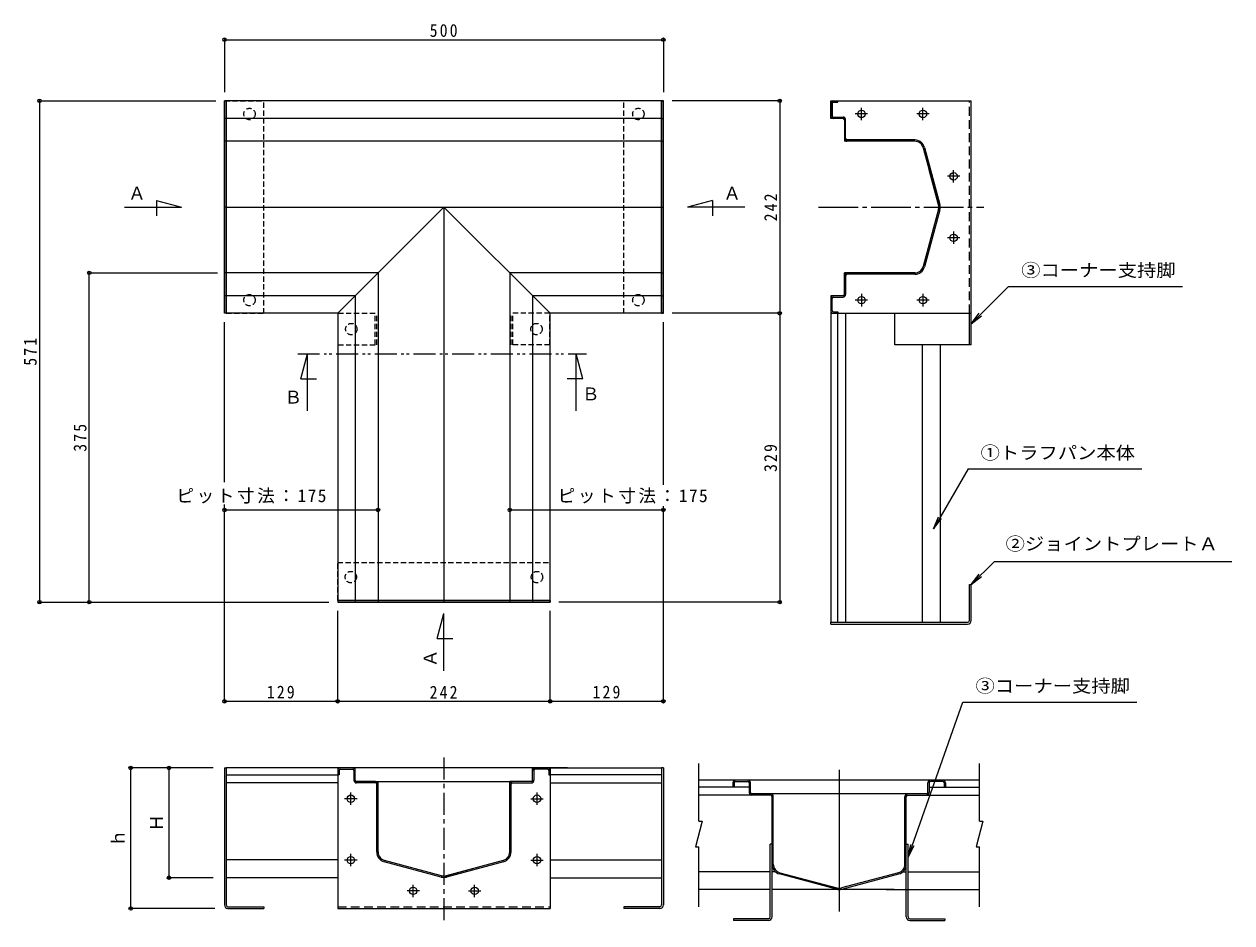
# Model space of a CAD drawing. Units: millimetres at full size, sheet at 1:5. Extents: x -1174 to 1170, y -959 to 940.
# Drawn here: x -1174 to 202, y -83 to 940 of the extents above; entities that cross this region are included whole.
import ezdxf
from ezdxf.enums import TextEntityAlignment as Align

# ---------------------------------------------------------------- set-up
doc = ezdxf.new("R2010")
doc.units = ezdxf.units.MM
doc.header["$LTSCALE"] = 5
doc.header["$PDMODE"] = 32
doc.header["$PDSIZE"] = 4
for name, pattern in [('CHAIN1', [8, 5, -1, 1, -1]), ('CHAIN2', [12, 9, -1, 1, -1]), ('DASHED1', [1.8, 1.2, -0.6]), ('DASHED2', [3, 2, -1]), ('DOUBLE_CHAIN1', [8.8, 5, -1, 0.6, -0.6, 0.6, -1])]:
    doc.linetypes.add(name, pattern=pattern)
for name, color, linetype, lineweight in [('0-0_通り芯', 4, 'Continuous', 9), ('0-1_躯体', 4, 'Continuous', 9), ('0-4_その他', 7, 'Continuous', 9), ('0-F_092', 7, 'Continuous', 9)]:
    doc.layers.add(name, color=color, linetype=linetype, lineweight=lineweight)
doc.styles.add('ＭＳ ゴシック', font='')
doc.styles.get('ＭＳ ゴシック').set_extended_font_data('MS Gothic')

msp = doc.modelspace()

# ---------------------------------------------------------------- linework, layer by layer
at = {"layer": '0-0_通り芯'}
for p, q in [((-943.659, 611.155), (-943.659, 853.156)), ((-445.659, 853.156), (-943.659, 853.156)), ((-447.66, 611.155), (-447.66, 853.156)), ((-251.999, 853.156), (-247, 853.156)), ((-247, 851.655), (-247, 853.156)), ((-254.999, 850.155), (-254.999, 836.156)), ((-253.499, 850.155), (-253.499, 836.156)), ((-251.999, 851.655), (-247, 851.655)), ((-447.66, 833.156), (-943.659, 833.156)), ((-251.999, 834.656), (-240.999, 834.656)), ((-240.999, 833.156), (-251.999, 833.156)), ((-239.499, 831.656), (-239.499, 810.156)), ((-237.999, 810.156), (-237.999, 831.656)), ((-447.66, 807.156), (-943.659, 807.156)), ((-159.322, 808.656), (-236.5, 808.656)), ((-148.213, 800.133), (-130.797, 735.132)), ((-132.246, 734.744), (-142.964, 774.744)), ((-943.659, 732.156), (-447.66, 732.156)), ((-695.659, 732.156), (-816.659, 611.155)), ((-695.659, 732.156), (-574.659, 611.155)), ((-695.659, 732.156), (-695.659, 284.157)), ((-130.797, 729.179), (-148.213, 664.18)), ((-770.659, 657.156), (-943.659, 657.156)), ((-770.659, 657.156), (-770.659, 284.157)), ((-620.659, 657.156), (-620.659, 284.157)), ((-447.66, 657.156), (-620.659, 657.156)), ((-239.499, 654.156), (-239.499, 632.656)), ((-237.999, 654.156), (-237.999, 632.656)), ((-159.322, 657.156), (-236.5, 657.156)), ((-159.322, 655.656), (-236.5, 655.656)), ((-796.659, 631.156), (-943.659, 631.156)), ((-796.659, 631.156), (-796.659, 284.157)), ((-594.659, 631.156), (-594.659, 284.157)), ((-447.66, 631.156), (-594.659, 631.156)), ((-254.999, 628.155), (-254.999, 614.156)), ((-253.499, 614.156), (-253.499, 628.155)), ((-240.999, 631.156), (-251.999, 631.156)), ((-251.999, 629.656), (-240.999, 629.656)), ((-816.659, 611.155), (-943.659, 611.155)), ((-816.659, 611.155), (-816.659, 284.157)), ((-574.659, 284.157), (-574.659, 611.155)), ((-445.659, 611.155), (-574.659, 611.155)), ((-254.999, 611.156), (-254.999, 259.156)), ((-251.999, 612.656), (-247, 612.656)), ((-251.999, 611.156), (-247, 611.156)), ((-247, 612.656), (-247, 611.156)), ((-246.999, 259.156), (-246.999, 611.156)), ((-237.999, 611.156), (-237.999, 259.156)), ((-150.499, 259.157), (-150.499, 575.155)), ((-129.998, 259.157), (-129.998, 575.155)), ((-816.659, 284.157), (-574.659, 284.157)), ((-254.999, 259.157), (-129.998, 259.157)), ((-405.31, 32.504), (-405.31, 98.35)), ((-85.471, 32.504), (-85.471, 98.35)), ((-943.659, 93.255), (-943.659, -31.746)), ((-554.9, 93.255), (-943.659, 93.255)), ((-943.659, 85.255), (-816.659, 85.255)), ((-816.659, 90.255), (-816.659, 85.255)), ((-815.159, 85.255), (-816.659, 85.255)), ((-815.159, 90.255), (-815.159, 85.255)), ((-799.659, 93.255), (-813.659, 93.255)), ((-813.659, 91.754), (-799.659, 91.754)), ((-798.159, 90.255), (-798.159, 79.255)), ((-796.659, 79.255), (-796.659, 90.255)), ((-594.659, 79.255), (-594.659, 90.255)), ((-593.159, 90.255), (-593.159, 79.255)), ((-577.659, 93.255), (-591.659, 93.255)), ((-577.659, 91.754), (-591.659, 91.754)), ((-576.159, 90.255), (-576.159, 85.255)), ((-576.159, 85.255), (-574.659, 85.255)), ((-574.659, 93.255), (-447.659, 93.255)), ((-574.659, 90.255), (-574.659, 85.255)), ((-447.659, 85.255), (-574.659, 85.255)), ((-447.66, 93.255), (-447.66, -31.746)), ((-245.391, 91.151), (-245.391, -70.408)), ((-816.659, 76.255), (-943.659, 76.255)), ((-773.659, 77.755), (-795.159, 77.755)), ((-773.659, 76.255), (-795.159, 76.255)), ((-772.159, -2.422), (-772.159, 74.755)), ((-770.659, 77.755), (-620.659, 77.755)), ((-770.659, -2.423), (-770.659, 74.755)), ((-619.159, -2.422), (-619.159, 74.755)), ((-596.159, 77.755), (-617.659, 77.755)), ((-617.659, 76.255), (-596.159, 76.255)), ((-574.659, 76.255), (-447.659, 76.255)), ((-85.471, 79.34), (-405.31, 79.34)), ((-347.891, 71.34), (-405.31, 71.34)), ((-366.391, 76.34), (-366.391, 71.341)), ((-364.891, 76.34), (-364.891, 71.341)), ((-363.391, 77.84), (-349.391, 77.84)), ((-347.891, 76.34), (-347.891, 65.34)), ((-346.391, 65.34), (-346.391, 76.34)), ((-144.391, 65.34), (-144.391, 76.34)), ((-142.891, 76.34), (-142.891, 65.34)), ((-142.891, 71.34), (-85.471, 71.34)), ((-127.391, 77.84), (-141.391, 77.84)), ((-125.892, 76.34), (-125.892, 71.341)), ((-125.892, 71.341), (-124.391, 71.341)), ((-124.391, 76.34), (-124.391, 71.341)), ((-323.392, 62.34), (-405.31, 62.34)), ((-145.891, 63.841), (-344.891, 63.841)), ((-321.892, -16.337), (-321.892, 60.841)), ((-320.391, -16.337), (-320.391, 60.841)), ((-170.392, -16.337), (-170.392, 60.841)), ((-168.891, -16.337), (-168.891, 60.841)), ((-167.392, 62.34), (-145.891, 62.34)), ((-167.392, 62.34), (-85.471, 62.34)), ((-401.4, 32.504), (-409.22, 3.322)), ((-405.31, 32.504), (-401.4, 32.504)), ((-81.562, 32.504), (-89.381, 3.322)), ((-85.471, 32.504), (-81.562, 32.504)), ((-409.22, 3.322), (-405.31, 3.322)), ((-405.31, -64.977), (-405.31, 3.322)), ((-89.381, 3.322), (-85.471, 3.322)), ((-85.471, -64.977), (-85.471, 3.322)), ((-816.659, -11.246), (-943.659, -11.246)), ((-698.636, -30.948), (-763.635, -13.531)), ((-627.682, -13.531), (-692.683, -30.948)), ((-574.659, -11.246), (-447.66, -11.246)), ((-693.071, -29.499), (-653.071, -18.781)), ((-323.892, -25.16), (-405.31, -25.16)), ((-317.767, -25.16), (-321.892, -25.16)), ((-248.368, -44.862), (-313.367, -27.446)), ((-312.978, -25.997), (-247.98, -43.413)), ((-177.803, -25.997), (-242.802, -43.413)), ((-242.414, -44.862), (-177.415, -27.446)), ((-173.015, -25.16), (-168.891, -25.16)), ((-166.891, -25.16), (-85.471, -25.16)), ((-816.659, -31.746), (-943.659, -31.746)), ((-574.659, -31.746), (-447.66, -31.746)), ((-323.892, -45.254), (-405.31, -45.254)), ((-182.917, -45.254), (-321.892, -45.254)), ((-191.89, -45.254), (-85.471, -45.254))]:
    msp.add_line(p, q, dxfattribs=at)
for centre, radius, start, end in [((-251.999, 850.155), 3, 90, 180), ((-251.999, 850.155), 1.5, 90, 180), ((-251.999, 836.156), 3, 180, 270), ((-251.999, 836.156), 1.5, 180, 270), ((-240.999, 831.656), 3, 0, 90), ((-240.999, 831.656), 1.5, 0, 90), ((-236.5, 810.156), 3, 180, 270), ((-236.5, 810.156), 1.5, 180, 270), ((-159.322, 797.156), 11.5, 15.00021, 89.99998), ((-141.905, 732.156), 10, 344.99962, 15.00038), ((-141.905, 732.156), 11.5, 345.00041, 14.99959), ((-159.322, 667.156), 11.5, 270, 344.99979), ((-236.5, 654.156), 3, 90, 180), ((-236.5, 654.156), 1.5, 90, 180), ((-251.999, 628.155), 3, 90, 180), ((-251.999, 628.155), 1.5, 90, 180), ((-240.999, 632.656), 3, 270, 0), ((-240.999, 632.656), 1.5, 270, 0), ((-251.999, 614.156), 3, 180, 270), ((-251.999, 614.156), 1.5, 180, 270), ((-813.659, 90.255), 3, 90, 180), ((-813.659, 90.255), 1.5, 90, 180), ((-799.659, 90.255), 3, 0, 90), ((-799.659, 90.255), 1.5, 0, 90), ((-591.659, 90.255), 3, 90, 180), ((-591.659, 90.255), 1.5, 90, 180), ((-577.659, 90.255), 3, 0, 90), ((-577.659, 90.255), 1.5, 0, 90), ((-795.159, 79.255), 3, 180, 270), ((-795.159, 79.255), 1.5, 180, 270), ((-773.659, 74.755), 3, 0, 90), ((-773.659, 74.755), 1.5, 0, 90), ((-617.659, 74.755), 3, 90, 180), ((-617.659, 74.755), 1.5, 90, 180), ((-596.159, 79.255), 3, 270, 0), ((-596.159, 79.255), 1.5, 270, 0), ((-363.392, 76.34), 3, 90, 180), ((-363.391, 76.34), 1.5, 90, 180), ((-349.391, 76.34), 3, 0, 90), ((-349.391, 76.34), 1.5, 0, 90), ((-141.391, 76.34), 3, 90, 180), ((-141.391, 76.34), 1.5, 90, 180), ((-127.391, 76.34), 3, 0, 90), ((-127.391, 76.34), 1.5, 0, 90), ((-344.891, 65.34), 3, 180, 270), ((-344.891, 65.34), 1.5, 180, 270), ((-323.392, 60.841), 3, 0, 90), ((-323.392, 60.841), 1.5, 0, 90), ((-167.392, 60.841), 3, 90, 180), ((-167.392, 60.841), 1.5, 90, 180), ((-145.891, 65.34), 3, 270, 0), ((-145.891, 65.34), 1.5, 270, 0), ((-760.659, -2.422), 11.5, 180, 254.99979), ((-630.659, -2.422), 11.5, 285.00021, 359.99998), ((-310.39, -16.337), 11.5, 180, 254.99998), ((-310.39, -16.337), 10, 180, 254.99988), ((-180.392, -16.337), 10, 285.00012, 0), ((-180.391, -16.337), 11.5, 285.00002, 0), ((-695.659, -19.839), 11.5, 255.00041, 284.99959), ((-695.659, -19.84), 10, 254.99962, 285.00038), ((-245.392, -33.754), 11.5, 254.99998, 285.00002), ((-245.392, -33.754), 10, 254.99974, 270.00401), ((-245.39, -33.754), 10, 269.99597, 285.00024)]:
    msp.add_arc(centre, radius, start, end, dxfattribs=at)
at = {"layer": '0-1_躯体'}
for p, q in [((-945.659, 611.155), (-945.659, 853.156)), ((-943.659, 853.156), (-945.659, 853.156)), ((-943.659, 853.156), (-943.659, 611.155)), ((-447.66, 853.156), (-447.66, 611.155)), ((-447.66, 853.156), (-445.659, 853.156)), ((-445.659, 611.155), (-445.659, 853.156)), ((-94.999, 575.155), (-94.999, 853.156)), ((-943.659, 833.156), (-945.659, 833.156)), ((-447.66, 833.156), (-445.659, 833.156)), ((-239.499, 833.156), (-254.999, 833.156)), ((-239.499, 833.156), (-239.499, 807.155)), ((-943.659, 807.156), (-945.659, 807.156)), ((-447.66, 807.156), (-445.659, 807.156)), ((-159.322, 807.155), (-239.499, 807.155)), ((-149.662, 799.743), (-132.246, 734.743)), ((-943.659, 732.156), (-945.659, 732.156)), ((-447.66, 732.156), (-445.659, 732.156)), ((-132.246, 729.567), (-149.662, 664.569)), ((-943.659, 657.156), (-945.659, 657.156)), ((-447.66, 657.156), (-445.659, 657.156)), ((-239.499, 631.156), (-239.499, 657.156)), ((-159.322, 657.155), (-239.499, 657.156)), ((-943.659, 631.156), (-945.659, 631.156)), ((-447.66, 631.156), (-445.659, 631.156)), ((-254.999, 631.156), (-254.999, 611.156)), ((-239.499, 631.156), (-254.999, 631.156)), ((-943.659, 611.155), (-945.659, 611.155)), ((-447.66, 611.155), (-445.659, 611.155)), ((-254.999, 611.156), (-94.999, 611.156)), ((-181.999, 575.155), (-181.999, 611.155)), ((-96.999, 575.155), (-96.999, 611.155)), ((-94.999, 575.155), (-181.999, 575.155)), ((-97, 302.156), (-94.999, 302.156)), ((-97, 261.157), (-97, 302.156)), ((-94.999, 261.157), (-94.999, 302.156)), ((-574.659, 284.157), (-816.659, 284.157)), ((-816.659, 284.157), (-816.659, 282.156)), ((-816.659, 282.156), (-574.659, 282.156)), ((-796.659, 284.157), (-796.659, 282.156)), ((-770.659, 284.157), (-770.659, 282.156)), ((-695.659, 284.157), (-695.659, 282.156)), ((-620.659, 284.157), (-620.659, 282.156)), ((-594.659, 284.157), (-594.659, 282.156)), ((-574.659, 284.157), (-574.659, 282.156)), ((-254.999, 259.156), (-98.999, 259.156)), ((-254.999, 257.156), (-254.999, 259.156)), ((-254.999, 257.156), (-98.999, 257.156)), ((-945.659, 93.255), (-945.659, -62.745)), ((-945.659, 93.255), (-943.659, 93.255)), ((-943.659, 93.255), (-943.659, -62.745)), ((-796.659, 93.255), (-816.659, 93.255)), ((-816.659, 93.255), (-816.659, -66.745)), ((-796.659, 77.755), (-796.659, 93.255)), ((-594.659, 77.755), (-594.659, 93.255)), ((-447.659, 93.255), (-447.659, -62.745)), ((-445.659, 93.255), (-447.659, 93.255)), ((-445.659, 93.255), (-445.659, -62.745)), ((-796.659, 77.755), (-770.659, 77.755)), ((-770.66, -2.423), (-770.659, 77.755)), ((-620.66, -2.423), (-620.659, 77.755)), ((-594.659, 77.755), (-620.659, 77.755)), ((-321.892, 6.549), (-323.892, 6.549)), ((-323.892, -76.452), (-323.892, 6.549)), ((-321.892, -76.452), (-321.892, 6.549)), ((-168.891, 6.549), (-166.891, 6.549)), ((-168.891, -76.452), (-168.891, 6.549)), ((-166.891, -76.452), (-166.891, 6.549)), ((-698.248, -29.499), (-763.246, -12.082)), ((-628.071, -12.082), (-693.071, -29.499)), ((-941.658, -64.745), (-900.659, -64.745)), ((-941.658, -66.745), (-900.659, -66.745)), ((-900.659, -64.745), (-900.659, -66.745)), ((-816.659, -66.745), (-574.659, -66.745)), ((-490.659, -64.745), (-490.659, -66.745)), ((-449.66, -64.745), (-490.659, -64.745)), ((-449.66, -66.745), (-490.659, -66.745)), ((-365.892, -78.452), (-365.892, -80.452)), ((-325.892, -78.452), (-365.892, -78.452)), ((-325.892, -80.452), (-365.892, -80.452)), ((-164.891, -78.452), (-124.891, -78.452)), ((-164.891, -80.452), (-124.891, -80.452)), ((-124.891, -78.452), (-124.891, -80.452))]:
    msp.add_line(p, q, dxfattribs=at)
at = {"layer": '0-1_躯体', "linetype": 'DASHED1'}
for p, q in [((-945.659, 853.156), (-900.659, 853.156)), ((-445.659, 853.156), (-490.659, 853.156)), ((-816.159, 611.155), (-772.158, 611.155)), ((-816.159, 575.155), (-816.159, 611.155)), ((-774.158, 575.155), (-774.158, 611.155)), ((-772.158, 575.155), (-772.158, 611.155)), ((-619.16, 575.155), (-619.16, 611.155)), ((-575.159, 611.155), (-619.16, 611.155)), ((-617.16, 575.155), (-617.16, 611.155)), ((-575.159, 575.155), (-575.159, 611.155)), ((-816.159, 575.155), (-772.158, 575.155)), ((-575.159, 575.155), (-619.16, 575.155)), ((-574.659, 282.156), (-574.659, 327.156))]:
    msp.add_line(p, q, dxfattribs=at)
at = {"layer": '0-1_躯体', "linetype": 'DASHED2'}
for p, q in [((-96.999, 611.156), (-96.999, 853.156)), ((-816.659, -64.745), (-574.659, -64.745))]:
    msp.add_line(p, q, dxfattribs=at)
at = {"layer": '0-1_躯体', "linetype": 'CHAIN1'}
for p, q in [((-219.996, 831.169), (-219.996, 845.242)), ((-150, 831.169), (-150, 845.242)), ((-212.96, 838.206), (-227.033, 838.206)), ((-142.963, 838.206), (-157.036, 838.206)), ((-114.999, 760.119), (-114.999, 774.192)), ((-107.963, 767.156), (-122.036, 767.156)), ((-114.999, 704.193), (-114.999, 690.12)), ((-107.963, 697.156), (-122.036, 697.156)), ((-219.996, 633.143), (-219.996, 619.07)), ((-150, 633.143), (-150, 619.07)), ((-212.96, 626.107), (-227.033, 626.107)), ((-142.963, 626.107), (-157.036, 626.107)), ((-695.659, 105.065), (-695.659, -83.147)), ((-794.672, 58.252), (-808.745, 58.252)), ((-801.708, 51.215), (-801.708, 65.288)), ((-596.646, 58.252), (-582.573, 58.252)), ((-589.609, 51.215), (-589.609, 65.288)), ((-794.672, -11.745), (-808.745, -11.745)), ((-801.708, -18.781), (-801.708, -4.708)), ((-596.646, -11.745), (-582.573, -11.745)), ((-589.609, -18.781), (-589.609, -4.708)), ((-730.659, -53.782), (-730.659, -39.709)), ((-660.659, -53.782), (-660.659, -39.709)), ((-723.622, -46.745), (-737.695, -46.745)), ((-667.695, -46.745), (-653.622, -46.745))]:
    msp.add_line(p, q, dxfattribs=at)
at = {"layer": '0-1_躯体', "color": 7, "linetype": 'CHAIN2'}
msp.add_line((-268.81, 732.156), (-80.597, 732.156), dxfattribs=at)
at = {"layer": '0-1_躯体', "linetype": 'DASHED1'}
for points in [[(-943.659, 611.155), (-900.659, 611.155), (-900.659, 853.156)], [(-447.66, 611.155), (-490.659, 611.155), (-490.659, 853.156)], [(-816.659, 284.157), (-816.659, 327.156), (-574.659, 327.156)]]:
    msp.add_lwpolyline(points, dxfattribs=at)
at = {"layer": '0-1_躯体'}
for points in [[(-254.999, 833.156), (-254.999, 853.156), (-94.999, 853.156)], [(-594.659, 93.255), (-574.659, 93.255), (-574.659, -66.745)]]:
    msp.add_lwpolyline(points, dxfattribs=at)
at = {"layer": '0-1_躯体', "linetype": 'DASHED1'}
for centre in [(-917.159, 838.156), (-474.159, 838.156), (-917.159, 626.156), (-474.159, 626.156), (-801.159, 593.155), (-590.159, 593.155), (-801.66, 310.656), (-589.66, 310.656)]:
    msp.add_circle(centre, 6.5, dxfattribs=at)
at = {"layer": '0-1_躯体'}
for centre in [(-219.996, 838.206), (-150, 838.206), (-114.999, 767.156), (-114.999, 697.156), (-219.996, 626.107), (-150, 626.107), (-801.708, 58.252), (-589.609, 58.252), (-801.708, -11.745), (-589.609, -11.745), (-730.659, -46.745), (-660.659, -46.745)]:
    msp.add_circle(centre, 4.25, dxfattribs=at)
for centre, radius, start, end in [((-159.322, 797.155), 10, 15.00012, 90), ((-141.905, 732.155), 10, 344.99962, 15.00038), ((-159.322, 667.157), 10, 270, 344.99988), ((-98.999, 261.157), 2, 270, 0), ((-98.999, 261.157), 4, 270, 0), ((-760.658, -2.423), 10, 180, 254.99988), ((-630.66, -2.423), 10, 285.00012, 0), ((-695.66, -19.84), 10, 254.99962, 285.00038), ((-941.658, -62.745), 4, 180, 270), ((-941.658, -62.745), 2, 180, 270), ((-449.66, -62.745), 2, 270, 0), ((-449.66, -62.745), 4, 270, 0), ((-325.892, -76.452), 2, 270, 0), ((-325.892, -76.452), 4, 270, 0), ((-164.891, -76.452), 4, 180, 270), ((-164.891, -76.452), 2, 180, 270)]:
    msp.add_arc(centre, radius, start, end, dxfattribs=at)
at = {"layer": '0-4_その他'}
for p, q in [((-945.659, 924.266), (-945.659, 863.156)), ((-945.659, 922.766), (-445.659, 922.766)), ((-445.659, 924.266), (-445.659, 863.156)), ((-1157.889, 853.156), (-955.659, 853.156)), ((-1156.389, 853.156), (-1156.389, 282.156)), ((-311.594, 853.156), (-435.659, 853.156)), ((-313.094, 853.156), (-313.094, 611.155)), ((-1101.184, 657.156), (-953.659, 657.156)), ((-1099.684, 282.156), (-1099.684, 657.156)), ((-311.594, 611.155), (-435.659, 611.155)), ((-313.094, 611.155), (-313.094, 282.156)), ((-945.659, 418.731), (-945.659, 601.155)), ((-445.659, 415.574), (-445.659, 601.155)), ((-945.659, 167.727), (-945.659, 393.231)), ((-945.659, 387.174), (-770.659, 387.174)), ((-620.659, 387.174), (-445.659, 387.174)), ((-445.659, 167.727), (-445.659, 391.392)), ((-1157.889, 282.156), (-826.659, 282.156)), ((-311.594, 282.156), (-564.659, 282.156)), ((-816.659, 167.727), (-816.659, 272.156)), ((-574.659, 167.727), (-574.659, 272.156)), ((-945.659, 169.227), (-816.659, 169.227)), ((-816.659, 169.227), (-574.659, 169.227)), ((-574.659, 169.227), (-445.659, 169.227)), ((-166.891, -8.406), (-163.787, 6.269)), ((-166.891, -8.406), (-160.095, 4.965))]:
    msp.add_line(p, q, dxfattribs=at)
for p in [(-945.659, 922.766), (-445.659, 922.766), (-1156.389, 853.156), (-313.094, 853.156), (-1099.684, 657.156), (-313.094, 611.155), (-945.659, 387.174), (-770.659, 387.174), (-620.659, 387.174), (-445.659, 387.174), (-1156.389, 282.156), (-1099.684, 282.156), (-313.094, 282.156), (-945.659, 169.227), (-816.659, 169.227), (-574.659, 169.227), (-445.659, 169.227), (-1052.523, 93.255), (-1008.834, 93.255), (-1008.834, -31.746), (-1052.523, -66.745)]:
    msp.add_point(p, dxfattribs=at)
at = {"layer": '0-F_092'}
for p, q in [((-1059.677, 732.156), (-994.565, 732.156)), ((-1023.035, 739.784), (-1023.035, 722.105)), ((-1023.035, 739.784), (-994.565, 732.156)), ((-389.647, 739.784), (-418.117, 732.156)), ((-353.005, 732.156), (-418.117, 732.156)), ((-389.647, 739.784), (-389.647, 722.105)), ((-94.999, 599.279), (-85.868, 611.179)), ((-94.999, 599.279), (-83.099, 608.41)), ((-858.522, 536.647), (-850.894, 565.118)), ((-850.894, 500.006), (-850.894, 565.118)), ((-537.555, 536.647), (-545.184, 565.118)), ((-545.184, 500.006), (-545.184, 565.118)), ((-858.522, 536.647), (-840.843, 536.647)), ((-537.555, 536.647), (-555.235, 536.647)), ((-98.568, 433.884), (-137.975, 365.629)), ((-98.568, 433.884), (99.459, 433.884)), ((-137.975, 365.629), (-132.235, 379.488)), ((-137.975, 365.629), (-128.844, 377.53)), ((-68.56, 328.596), (201.963, 328.596)), ((-94.999, 302.156), (-83.099, 311.288)), ((-703.288, 240.573), (-695.659, 269.044)), ((-695.659, 203.932), (-695.659, 269.044)), ((-703.288, 240.573), (-685.608, 240.573)), ((-166.891, -8.406), (-104.511, 168.298)), ((-104.511, 168.298), (93.681, 168.298)), ((-958.658, 93.255), (-1054.023, 93.255)), ((-1052.523, -66.745), (-1052.523, 93.255)), ((-1008.834, -31.746), (-1008.834, 93.255)), ((-958.658, -31.746), (-1010.334, -31.746)), ((-956.658, -66.745), (-1054.023, -66.745))]:
    msp.add_line(p, q, dxfattribs=at)
at = {"layer": '0-F_092', "linetype": 'DOUBLE_CHAIN1'}
msp.add_line((-862.269, 565.118), (-533.114, 565.118), dxfattribs=at)
at = {"layer": '0-F_092'}
for points in [[(-94.999, 599.279), (-52.45, 641.828), (145.742, 641.828)], [(-68.56, 328.596), (-94.999, 302.156), (-85.868, 314.057)]]:
    msp.add_lwpolyline(points, dxfattribs=at)

# ---------------------------------------------------------------- texts
at = {"layer": '0-4_その他', "color": 2, "char_height": 14.66, "attachment_point": 7, "style": 'ＭＳ ゴシック'}
for s, insert in [('\\T1.27;\\W0.9;500', (-711.909, 925.766)), ('\\T1.15;ピット寸法：175', (-1000.381, 394.383)), ('\\T1.15;ピット寸法：175', (-566.035, 394.383)), ('\\T1.27;\\W0.9;129', (-897.409, 172.227)), ('\\T1.27;\\W0.9;242', (-711.909, 172.227)), ('\\T1.27;\\W0.9;129', (-526.409, 172.227))]:
    msp.add_mtext(s, dxfattribs=dict(at, insert=insert))
at = {"layer": '0-4_その他', "color": 2, "char_height": 14.66, "attachment_point": 7, "rotation": 90, "style": 'ＭＳ ゴシック'}
for s, insert in [('\\T1.27;\\W0.9;242', (-316.094, 715.906)), ('\\T1.27;\\W0.9;571', (-1159.389, 551.406)), ('\\T1.27;\\W0.9;375', (-1102.684, 453.406)), ('\\T1.27;\\W0.9;329', (-316.094, 430.406))]:
    msp.add_mtext(s, dxfattribs=dict(at, insert=insert))
at = {"layer": '0-F_092', "style": 'ＭＳ ゴシック'}
for s, p in [('Ａ', (-1055.375, 736.157)), ('Ａ', (-377.307, 736.157)), ('Ｂ', (-877.254, 503.919)), ('Ｂ', (-538.368, 507.572))]:
    msp.add_text(s, height=14.66, dxfattribs=at).set_placement(p, align=Align.BOTTOM_LEFT)
at = {"layer": '0-F_092', "style": 'ＭＳ ゴシック', "width": 1.1}
for s, p in [('③コーナー支持脚', (-38.021, 648.497)), ('①トラフパン本体', (-84.303, 440.553)), ('②ジョイントプレートＡ', (-55.798, 336.88)), ('③コーナー支持脚', (-90.081, 174.967))]:
    msp.add_text(s, height=14.66, dxfattribs=at).set_placement(p, align=Align.BOTTOM_LEFT)
at = {"layer": '0-F_092', "style": 'ＭＳ ゴシック'}
for s, p in [('Ａ', (-699.66, 208.234)), ('Ｈ', (-1011.334, 20.754)), ('ｈ', (-1055.023, 3.255))]:
    msp.add_text(s, height=14.66, rotation=90, dxfattribs=at).set_placement(p, align=Align.BOTTOM_LEFT)

doc.saveas('drawing.dxf')
